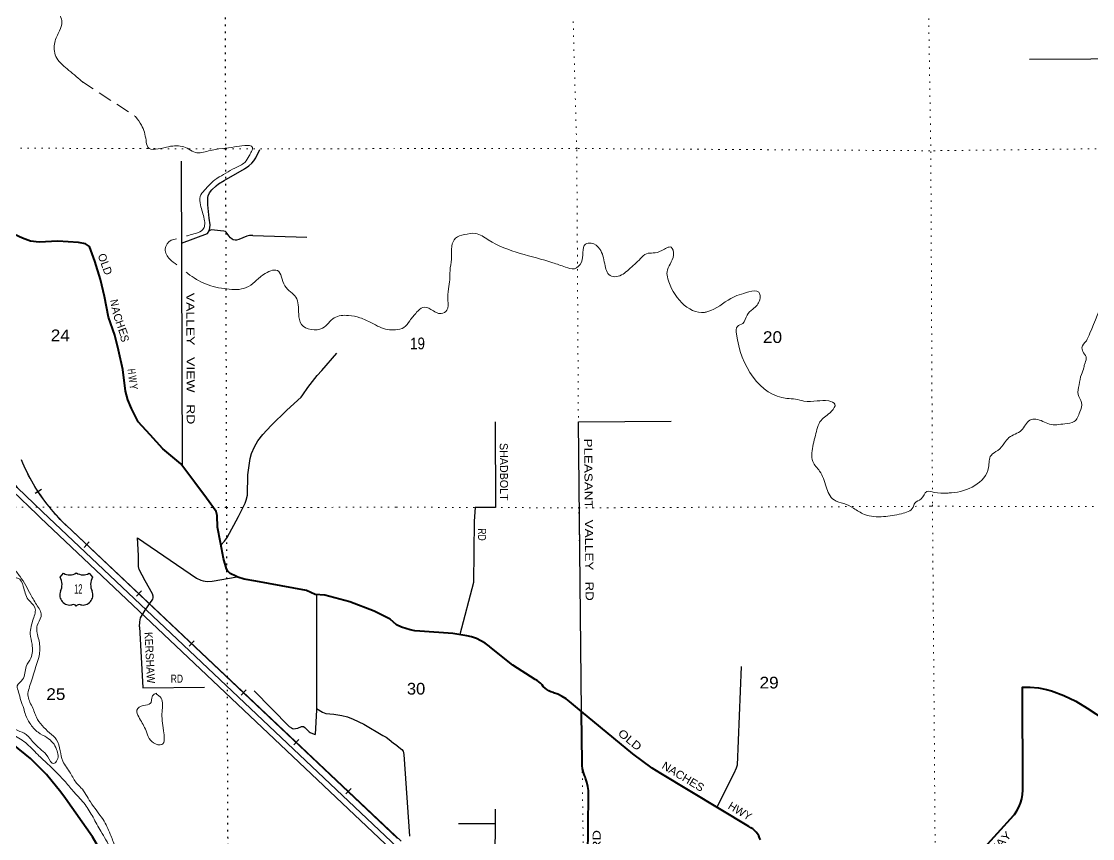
# Model space of a CAD drawing. Header units: feet. Extents: x -6 to 252658, y -374658 to -170635.
# Drawn here: x 88860 to 104914, y -305135 to -292891 of the extents above; entities that cross this region are included whole.
import ezdxf
from ezdxf.enums import TextEntityAlignment as Align

# ---------------------------------------------------------------- set-up
doc = ezdxf.new("R2010")
doc.units = ezdxf.units.FT
doc.header["$LTSCALE"] = 70
doc.linetypes.add('DOTTED', pattern=[1.5, 0.3, -1.2])
doc.linetypes.add('MEDIUM_DASHED', pattern=[4.5, 3, -1.5])
for name, color, linetype, lineweight in [('16', 7, 'Continuous', 25), ('20', 7, 'Continuous', 35), ('26', 7, 'Continuous', 40), ('27', 7, 'Continuous', 13), ('29', 7, 'Continuous', 25), ('30', 7, 'Continuous', 13), ('34', 7, 'Continuous', 25), ('39', 7, 'Continuous', 13), ('6', 7, 'DOTTED', 25), ('7', 7, 'DOTTED', 13)]:
    doc.layers.add(name, color=color, linetype=linetype, lineweight=lineweight)

msp = doc.modelspace()

# ---------------------------------------------------------------- linework, layer by layer
at = {"layer": '16'}
for p, q in [((89439.6, -301218.41), (89490.91, -301159.65)), ((89682.67, -301153.68), (89682.39, -301153.88)), ((89874.76, -301159.56), (89926.15, -301218.41))]:
    msp.add_line(p, q, dxfattribs=at)
for centre, radius, start, end in [((89581.99, -301001.99), 182.07, 239.97227, 303.45418), ((89783.77, -301002.49), 181.52, 236.33975, 300.08743), ((89783.76, -301001.99), 182.07, 236.54582, 236.59441), ((89246.62, -301329.04), 222.05, 332.97043, 29.75871), ((90119.12, -301329.04), 222.05, 150.24129, 207.02957), ((89585.81, -301483.94), 151.42, 159.09177, 283.81923), ((89779.93, -301483.94), 151.42, 256.18077, 20.90823)]:
    msp.add_arc(centre, radius, start, end, dxfattribs=at)
for centre, major_axis, start_param, end_param in [((89641.15, -301682.76), (-19.56, 51.67), 4.95877769, 6.28318531), ((89724.6, -301682.76), (19.56, 51.67), 0, 1.32637542)]:
    msp.add_ellipse(centre, major_axis=major_axis, ratio=0.929097, start_param=start_param, end_param=end_param, dxfattribs=at)
at = {"layer": '20'}
for points in [[(94497.08, -305267.88), (89177.11, -300241.61), (88795.22, -299872.71), (88354.55, -299359.27), (88316.59, -299303.73), (88125.03, -298982.53), (87968.1, -298643.08), (87847.5, -298289.08), (87764.57, -297924.41), (87720.22, -297553.08), (87715.27, -297204.14), (87714.94, -297180.9), (87715.45, -297154.14), (87749.85, -295319.11), (87755.75, -295263.92), (87758.15, -295165.75), (87750.27, -295067.86), (87732.21, -294971.34), (87704.16, -294877.23), (87666.43, -294786.57), (87619.42, -294700.35), (87589.07, -294642.24)], [(94497.58, -305388.13), (89143.8, -300327.09), (89123.51, -300307.91), (89093.8, -300279.21), (88733.7, -299931.37)]]:
    msp.add_lwpolyline(points, dxfattribs=at)
at = {"layer": '26'}
for points in [[(94483.33, -301934.76), (94385.67, -301845.97), (94149.18, -301729.69), (93784.53, -301588.55), (93407.13, -301486.3), (93262.26, -301475.5), (93135.08, -301420.27), (92371.68, -301276.07), (92198.51, -301249.42), (92105.73, -301218.04), (92071.42, -301204.25), (91988.61, -301164.73), (91951.26, -301130.71), (91931.62, -301090.77), (91889.97, -300936.16), (91843.5, -300697.06), (91801.15, -300467.99), (91795.37, -300292.85), (91778.85, -300232.7), (91632.25, -300036.75), (91461.16, -299800.76), (91251.44, -299520.84), (90977.88, -299293.81), (90788.93, -299084.15), (90610.21, -298892.51), (90511.82, -298692.11), (90457.13, -298558.98), (90420.92, -298431.27), (90377.69, -298107.61), (90314.65, -297816.32), (90262.29, -297591.37), (90167.29, -297322.5), (90104.1, -297015.12), (90045.38, -296756), (89958.37, -296481.03), (89877.91, -296262.36), (89817.96, -296224.58), (89714.52, -296205.44), (89404.69, -296186.04), (89125.3, -296196.56), (88998.42, -296182.53), (88877.43, -296136.36), (88635.13, -296027.8)], [(97252.57, -303229.59), (97073.67, -303081.93), (97024.01, -303043.05), (96964.12, -303005.05), (96900.6, -302973.53), (96834.12, -302948.82), (96829.01, -302947.29), (96796.14, -302935.32), (96764.7, -302919.98), (96735.04, -302901.44), (96707.48, -302879.89), (96682.32, -302855.59), (96665, -302833.32), (96641.73, -302808.69), (96616.01, -302786.64), (96588.13, -302767.39), (96558.39, -302751.16), (96222.94, -302535.62), (95878.51, -302262.22), (95868.75, -302253.79), (95809.5, -302208.66), (95745.85, -302169.97), (95678.5, -302138.14), (95608.19, -302113.53), (95535.7, -302096.4), (95328.15, -302063.84), (95324.66, -302063.76), (94829.85, -302026.92), (94758.86, -302021.29), (94688.85, -302008.28), (94620.59, -301988.03), (94558.75, -301964.95), (94483.33, -301934.76)], [(103246.44, -305325.69), (103733.8, -304786.36), (103742.6, -304774.96), (103779, -304721.02), (103809.56, -304663.57), (103833.95, -304603.24), (103851.9, -304540.7), (103863.22, -304476.62), (103867.77, -304411.71), (103865.58, -302863.86), (103978.6, -302863.86), (104102.34, -302876.27), (104224.1, -302901.55), (104298.87, -302922.53), (104485.16, -302989.8), (104663.41, -303076.17), (104831.65, -303180.7), (105106.17, -303362.78)], [(99936.12, -305156.1), (99924.67, -305124.17), (99909.94, -305093.6), (99892.1, -305064.74), (99871.34, -305037.9), (99847.89, -305013.38), (99822.01, -304991.45), (99793.97, -304972.34), (99764.09, -304956.27), (98441.81, -304158.01), (98315.08, -304079.08), (98024.79, -303866.95), (97252.57, -303229.59)], [(97320.56, -308201.57), (97320.76, -308176.72), (97327.69, -307294.49), (97358.75, -304480.82), (97358.07, -304416.41), (97350.65, -304352.43), (97336.6, -304289.58), (97316.04, -304228.54), (97307.82, -304208.79), (97300.16, -304191.22), (97282.96, -304142.5), (97270.94, -304092.25), (97264.25, -304041.01), (97262.94, -303989.36), (97252.92, -303255.42), (97252.57, -303229.59)], [(90092, -305394.05), (89926, -305108.05), (89521, -304536.05), (89451.27, -304437.18), (89236.3, -304174.19), (88995.02, -303935.11), (88730.07, -303722.56)]]:
    msp.add_lwpolyline(points, dxfattribs=at)
at = {"layer": '29'}
for p, q in [((91255, -294987.05), (91270.85, -299546.75)), ((91258, -296215.05), (91649, -296069.05)), ((92329, -296097.05), (93136, -296124.05)), ((92874, -303454.05), (92347, -302919.05)), ((95964.84, -304912.3), (95411.53, -304913.44))]:
    msp.add_line(p, q, dxfattribs=at)
for points in [[(111341.36, -296123.2), (111354.24, -294923.54), (111348.72, -294899.53), (111331.55, -294882.36), (111288.3, -294847.67), (108412.98, -293566.66), (108281.3, -293518.63), (108146.97, -293493.68), (107977.05, -293470.79), (107642.73, -293440.93), (103968.66, -293463.95)], [(91649, -296069.05), (91671.76, -296026.49), (91685.81, -295984.89), (91687.89, -295941.22), (91673.34, -295841.43), (91654.64, -295639.75), (91652.56, -295527.48), (91656.72, -295502.53), (91677.5, -295458.86), (91714.9, -295413.12), (91777.24, -295354.91), (91812.57, -295325.8), (91897.76, -295275.9), (92201.15, -295101.25), (92269.72, -295055.51), (92313.36, -295013.93), (92344.53, -294978.58), (92373.62, -294934.92), (92431.81, -294810.17)], [(92329, -296097.05), (92276.97, -296099.25), (92236.97, -296109.65), (92118.53, -296159.55), (92083.72, -296168.9), (92062.42, -296169.95), (92034.89, -296163.7), (92018.78, -296153.31), (91994.37, -296132.52), (91968.91, -296105.49), (91929.43, -296049.36), (91917.48, -296041.04), (91892.03, -296034.8), (91842.16, -296028.56), (91711.24, -296016.09), (91692.02, -296019.2), (91692.54, -296020.25), (91671.76, -296026.49)], [(91848, -300740.05), (91905.53, -300677.46), (91941.9, -300621.32), (92112.3, -300309.46), (92215.15, -300109.86), (92228.66, -300064.12), (92246.32, -299991.35), (92253.6, -299685.72), (92287.88, -299440.38), (92307.63, -299365.54), (92351.26, -299263.66), (92403.21, -299174.26), (92476.98, -299082.77), (92602.7, -298945.55), (92839.59, -298716.85), (93051.54, -298521.41), (93079.59, -298488.14), (93151.28, -298375.87), (93292.59, -298197.07), (93363.24, -298122.22), (93589.74, -297860.25)], [(95958, -298890.17), (95966.04, -300173.47), (95662.07, -300176.21), (95647.54, -300381.48), (95633.93, -301300.04), (95428.93, -302079.65)], [(97252.57, -303229.59), (97210.68, -298891.21), (98597.37, -298882.98)], [(90632, -301963.05), (90632.79, -301889.6), (90646.3, -301827.23), (90712.8, -301714.96), (90829.16, -301548.63), (90836.43, -301529.91), (90836.43, -301504.96), (90825.01, -301465.46), (90712.8, -301274.19), (90624.48, -301103.69), (90613.05, -301057.96), (90613.05, -300895.79), (90600.59, -300629.66), (91485.8, -301232.6), (91550.21, -301263.78), (91583.46, -301274.17), (91614.64, -301278.34), (91654.11, -301282.49), (91718.54, -301278.34), (92093.29, -301213.83)], [(93281, -301467.05), (93283, -303204.05), (93261, -303575.05)], [(90632, -301961.05), (90680, -302875.05), (91605, -302864.05)], [(99646.16, -302558.9), (99585.53, -304036.6), (99573.96, -304077.78), (99537.26, -304160.42), (99283.03, -304665.85)], [(93283.99, -303187.43), (93374.68, -303243.11), (93422.47, -303259.75), (93543, -303272.22), (93663.52, -303290.93), (93746.64, -303311.72), (93833.91, -303344.99), (93991.84, -303421.92), (94276.52, -303588.24), (94326.39, -303617.35), (94372.11, -303650.62), (94434.45, -303704.67), (94490.55, -303742.1)], [(92874, -303454.05), (92908.18, -303478.06), (92923.76, -303485.34), (92941.95, -303488.46), (92969.48, -303487.41), (93002.21, -303480.14), (93056.24, -303457.27), (93070.26, -303454.15), (93087.92, -303457.27), (93108.19, -303469.75), (93151.82, -303517.57), (93171.04, -303537.31), (93185.59, -303546.67), (93199.62, -303552.91), (93261, -303575.05)], [(94490.51, -303747.01), (94562.6, -303798.31), (94581.77, -303825.71), (94592.33, -303874.29), (94676.3, -305098.34)], [(95962.64, -306982.35), (95953.26, -306507.76), (95966.42, -304694.61)]]:
    msp.add_lwpolyline(points, dxfattribs=at)
at = {"layer": '34'}
for p, q in [((89158.48, -299904.82), (89065.97, -299965.45)), ((89877.61, -300691.06), (89801.73, -300771.54)), ((90659.56, -301424.68), (90583.68, -301505.16)), ((91447.81, -302171.41), (91371.94, -302251.89)), ((92229.76, -302905.02), (92153.89, -302985.5)), ((93018.02, -303651.75), (92942.14, -303732.23)), ((93799.97, -304385.37), (93724.09, -304465.85))]:
    msp.add_line(p, q, dxfattribs=at)
at = {"layer": '34', "lineweight": 13}
msp.add_line((94552.32, -305171.78), (89530.56, -300437.4), dxfattribs=at)
at = {"layer": '34'}
msp.add_lwpolyline([(94495.82, -305134.23), (89530.8, -300439.15), (89529.23, -300441.82), (89512.97, -300425.96), (89476.79, -300390.07), (89441.3, -300353.57), (89406.4, -300316.2), (89372.29, -300278.49), (89338.52, -300240), (89305.82, -300201.08), (89273.43, -300161.38), (89242.11, -300121.24), (89211.23, -300080.6), (89181.16, -300039.63), (89151.67, -299997.77), (89123.27, -299955.46), (89095.4, -299912.94), (89068.11, -299869.53), (89041.75, -299826.07), (89016.08, -299781.98), (88991.38, -299737.18), (88967.33, -299692.43), (88943.98, -299647.07), (88921.59, -299600.98), (88899.87, -299554.95), (88878.94, -299508.58), (88858.99, -299461.49)], dxfattribs=at)
at = {"layer": '34', "lineweight": 13}
msp.add_arc((91556.52, -298336.46), 2921.62, 202.63862, 226.05491, dxfattribs=at)
at = {"layer": '39', "linetype": 'MEDIUM_DASHED'}
msp.add_line((89762.32, -293785.76), (90567.31, -294316.21), dxfattribs=at)
at = {"layer": '39'}
for points in [[(89377.23, -292595.64), (89408.61, -292726.19), (89466.52, -292898.77), (89431.55, -293029.9), (89358.8, -293205.65), (89376.83, -293414.81), (89543.44, -293600.51), (89762.32, -293785.76), (89794.75, -293813.65)], [(85297.59, -293030.21), (85413.03, -293119.77), (85580.6, -293192.75), (85899.24, -293294.6), (86012.09, -293321.78), (86163.14, -293348.62), (86327.25, -293266.66), (86455.51, -293221.25), (86554.76, -293298.87), (86684.39, -293615.73), (86825.03, -293819.78), (86944.3, -294104.52), (87064.84, -294308.75), (87166.17, -294609.76), (87252.56, -294818.32), (87353.52, -295079.07), (87386.53, -295384.71), (87400.75, -295831.4), (87387.52, -296137.45), (87348.36, -296465.86), (87382.48, -296674.88), (87314.78, -296961.28), (87314.81, -297180.67), (87287.56, -297492.87), (87203.48, -297747.22), (87148.82, -297922.8), (87099.1, -298196.97), (87066.47, -298364.31), (87026.43, -298382.78), (86971, -298260.49), (86915.99, -298182.49), (86875.78, -298182.84), (86852.91, -298317.89), (86916.14, -298413.94), (87019.37, -298487.5), (87114.95, -298603.39), (87182.44, -298725.57), (87340.24, -298828.83), (87466.02, -298948.48), (87600.42, -299130.45), (87690.61, -299314.82), (87826.38, -299643.7), (87941.22, -299884.21), (88088.67, -300170.72), (88278.63, -300489.06), (88358.75, -300671.51), (88513.93, -300925.75), (88576.18, -301132.5), (88640.33, -301327.17), (88707.37, -301401.05), (88749.2, -301358.41), (88750.08, -301237.64), (88800.29, -301231.16), (88887.88, -301353.16), (88962.12, -301551.76), (89061.76, -301671.64), (89037.26, -301846.96), (88993.08, -302068.75), (89018.65, -302223.5), (89002.49, -302430.95), (88933.29, -302556.35), (88876.8, -302752.08), (88797.26, -302847.38), (88818.23, -302939.77), (88849.56, -303064.28), (88894.91, -303184.64), (88921.97, -303283.03), (88985.44, -303405.24), (89109.38, -303543.02), (89242.82, -303622.35), (89332.02, -303700.05), (89387.22, -303798.19), (89384.87, -303977.34), (89344.96, -304009.89), (89253.53, -303908.06), (89162.12, -303808.23), (89060.73, -303716.54), (88928.71, -303574.81), (88807.52, -303515.5), (88674.17, -303446.23), (88619.24, -303378.29), (88634.63, -303303.68), (88600.14, -303269.77), (88519.9, -303290.61), (88384.92, -303261.61), (88276.03, -303228.36), (88175.02, -303176.92), (88172.22, -303092.41), (88235, -302924.8), (88265.92, -302791.69), (88304.61, -302628.32), (88302.91, -302445.18), (88225.21, -302306.99), (88087.93, -302247.83), (87994.85, -302184.24), (87732.69, -302102.03), (87644.94, -301963.93)], [(90569.55, -294318.03), (90659.21, -294446.05), (90727.64, -294668.85), (90754.76, -294773.27), (91032.25, -294774.84), (91269.41, -294764.69), (91370.31, -294804.06), (91467.31, -294855.53), (91666.14, -294831.63), (92055.66, -294771.83), (92208.29, -294752.37), (92321.14, -294779.55), (92317.48, -294817.82), (92308.12, -294840.35)], [(92308.12, -294840.35), (92273, -294905.05), (92207, -295003.05), (92058, -295089.05), (91925, -295164.05), (91789, -295243.05), (91682, -295332.05), (91603, -295420.05), (91540, -295515.05), (91543, -295639.05), (91600, -295853.05), (91606, -295948.05), (91581, -296008.05), (91470, -296068.05), (91363, -296097.05), (91336.37, -296106.14)], [(91182.99, -296148.02), (91103.58, -296171.02), (91014.31, -296300.62), (91084.09, -296452.97), (91189.48, -296536.44)], [(94465.21, -297511.65), (94593, -297478.25), (94680.38, -297375), (94783.61, -297249.51), (94875.27, -297176.37), (94997.9, -297205.44), (95150.91, -297268.42), (95236.74, -297217.43), (95251.53, -297072.61), (95262.05, -296897.69), (95280.93, -296760.87), (95283.77, -296626.21), (95304.34, -296453.21), (95310.69, -296260.23), (95365.8, -296137.17), (95499.77, -296085.76), (95668.14, -296068.22), (95857.54, -296163.03), (96823.5, -296506.29), (97012.66, -296572.97), (97149.28, -296595.9), (97252.78, -296500.55), (97275.56, -296351.64), (97314.6, -296226.71), (97398.75, -296213.92), (97527.91, -296301.21), (97602.08, -296525.64), (97681.81, -296697.77), (97780.27, -296715), (97961.91, -296608.92), (98139.04, -296444.6), (98228.68, -296371.47), (98326.89, -296360.57), (98459, -296325.26), (98596.98, -296273.82), (98632.11, -296392.08), (98535.99, -296644.11), (98548.92, -296746.48), (99096.97, -297250.13), (99147.03, -297239.65), (99492.39, -297041.71), (99762.39, -296944.91), (99910.85, -296945.63), (99925.92, -297064.06), (99822.79, -297201.61), (99735.29, -297290.79), (99670.18, -297415.95), (99592.32, -297460.84), (99577.27, -297575.52), (100331.94, -298539.57), (100462.44, -298550.49), (100589.08, -298579.53), (100785.67, -298577.82), (100960.22, -298578.31), (101052.91, -298625.73), (101001.68, -298732.68), (100844.37, -298868.69), (100760.08, -299096.51), (100708.16, -299356.19), (100721.33, -299486.7), (100822.87, -299628.49), (100921.22, -299864.77), (101039.28, -300060.68), (101186.21, -300115.66), (101331.25, -300184.74), (101494.56, -300277.76), (101781.74, -300311.44), (102048.18, -300266.91), (102223.88, -300168.93), (102249.44, -300108.42), (102347.19, -300045.27), (102430.49, -299934.02), (102540.94, -299947.12), (102733.63, -299957.5), (102801.82, -299954.9), (103354.25, -299576.31), (103392.79, -299393.1), (103492.47, -299319.89), (103595.8, -299206.45), (103661.32, -299127.51), (103848.95, -299017.36), (103974.03, -298865.55), (104066.18, -298850.68), (104269.46, -298925.28), (104496.13, -298921.3), (104638.28, -298887.9), (104723.28, -298742.48), (104748.12, -298599.58), (104698.97, -298483.45), (104711.74, -298336.64), (104746.49, -298179.6), (104783.71, -298076.78), (104793.34, -298030.48), (104820.64, -297939.81), (104779.79, -297855.77), (104755.07, -297781.63), (104822.39, -297678.55)], [(104822.39, -297678.55), (104873.55, -297563.56), (105440.93, -296594.03), (105656.47, -296463.54), (105897.81, -296300.68), (106094.94, -296147.77)], [(87551.22, -296255.96), (87529.1, -296442.13), (87551.46, -296683.45), (87558.84, -296828.3), (87542.12, -296975.38), (87515.47, -297136.63), (87461.58, -297394.73), (87402.9, -297570.35), (87309.79, -297720.11), (87312.01, -297742.23), (87281.17, -297885.4), (87221.1, -298127.46), (87202.36, -298274.55), (87206.1, -298459.69), (87253.38, -298569.97), (87411.32, -298689.33), (87626.33, -298890.71), (87857.45, -299093.96), (88003.99, -299283.87), (88130.72, -299506.16), (88269.34, -299708.22), (88332.94, -299844.52), (88330.17, -299979.39), (88310.99, -300078.19), (88316.42, -300229.09), (88435.77, -300521.89), (88615.3, -300800.06), (88742.55, -301076.69), (88840.29, -301208.66), (88999.66, -301480.98), (89097.73, -301647.17), (89144.74, -301729.27), (89153.53, -301809.7), (89096.45, -301941.03), (89093.25, -302029.62), (89133.29, -302226.51), (89119.03, -302421.87), (89081.93, -302540.94), (89011.7, -302771.01), (88974.57, -302886.06), (88957.37, -302982.82), (89019.32, -303157.38), (89056.32, -303243.6), (89085.14, -303315.8), (89282.36, -303549.54), (89385.87, -303653.29), (89441.69, -303817.83), (89481.36, -303974.47), (89595.65, -304156.62), (89687.54, -304306.76), (89752.49, -304372.6), (89893.21, -304584.7), (90082.68, -304850.72), (90191.27, -305067.13), (90261.33, -305249.66), (90321.1, -305406.12), (90380.63, -305536.42), (90441.41, -305586.2), (90499.57, -305569.59), (90474.61, -305481.25), (90431.25, -305358.86), (90430.63, -305292.45), (90479.07, -305312.14), (90525.97, -305382.17), (90589.5, -305295.07), (90637.96, -305316.78), (90607.59, -305510.26), (90632.86, -305632.82), (90812.74, -305731.86), (90942.22, -305817.26), (91093.16, -305832.03), (91197.48, -305806.95), (91429.31, -305871.32), (91575.25, -305996.83), (91749.43, -306132.16), (91910.96, -306205.2), (92100.63, -306275.98), (92280.17, -306338.8), (92533, -306499.59), (92680.61, -306588.86), (92866.76, -306714.01), (92978.45, -306831.77), (93041.94, -306956), (93123.79, -307108.24), (93302.16, -307261.64), (93463.6, -307324.62), (93592.42, -307339.58), (93638.38, -307308.98), (93679.99, -307242.2), (93746.88, -307299.97), (93788.21, -307420.37)], [(91331.49, -296648.9), (91355.53, -296667.94), (91620.39, -296824.6), (91938.78, -296900.28), (92228.13, -296879.61), (92360.02, -296791.9), (92487.69, -296684.1), (92696.24, -296623.88), (92808.98, -296854.35), (92973.41, -297021.96), (93015.99, -297275.18), (93057.66, -297431.8), (93371.83, -297485.38), (93549.36, -297332.86), (93762.15, -297296.76), (93933.38, -297331.48), (94109.03, -297408.42), (94349.24, -297508.94), (94465.21, -297511.65)], [(87644.94, -301963.93), (87592.49, -301728.91), (87586.64, -301533.73), (87542, -301274.48), (87387.17, -301058.48), (87263.41, -300938.81), (87213.93, -300808.43), (87185.38, -300549.04), (87184.36, -300440.37), (87201.03, -300287.25), (87193.67, -300144.42), (87105.96, -300010.34), (87100.79, -299887.61), (87055.75, -299801.47), (86999.01, -299753.66), (86976.95, -299759.9), (86996.36, -299900.61), (87010.5, -300123.9), (87045.99, -300264.47), (87091.77, -300429.11), (87113.3, -300581.88), (87123.25, -300787.09), (87165.32, -300985.97), (87238.73, -301096.02), (87346.06, -301177.59), (87441.55, -301283.42), (87487.94, -301514.47), (87552.52, -301755.42), (87584.14, -301912.13), (87646.22, -302100.78), (87721.76, -302222.89), (87822.81, -302278.35), (88028.09, -302298.67), (88177.45, -302359.75), (88210.82, -302488.26), (88212.83, -302703.6), (88176.11, -302862.93), (88115.45, -303042.6), (88098.24, -303137.34), (88145.4, -303235.55), (88323.53, -303362.79), (88505.38, -303457.79), (88717.57, -303572.65), (88919.8, -303697.66), (89104.45, -303877.17), (89244.42, -304008.77), (89366.14, -304124.43), (89518.43, -304284.1), (89652.6, -304441.92), (89813.16, -304625.66), (89933.57, -304815.81), (90050.14, -305026.11), (90195.29, -305282.45), (90283.73, -305495.01), (90369.9, -305679.42), (90447.67, -305825.66), (90593.42, -305931.04), (90698.51, -305988.48), (90866.1, -306063.48), (90989.56, -306150.95), (91205.54, -306239.61), (91486.22, -306367.95), (91619.08, -306384.89), (91713.48, -306374), (91868.37, -306380.68), (92159.21, -306521.01), (92261.83, -306528.15), (92431.22, -306581), (92617.01, -306667.91), (92748.74, -306779.46), (92909.23, -306955.16), (92976.68, -307073.31), (93046.22, -307199.49), (93082.82, -307243.45), (93200.19, -307322.92), (93337.76, -307414.29), (93470.35, -307401.04), (93575.02, -307414.2), (93670.65, -307534.12), (93718.82, -307741), (93740.03, -307859.56), (93694.43, -307928.4), (93669.02, -308007.12), (93736.39, -308115.21), (93820.11, -308253.34), (93916.35, -308439.67), (94022.08, -308565.54), (94083.79, -308713.93), (94113.64, -308896.82), (94128.65, -308997.32), (94121.87, -309132.23), (94118.49, -309200.69), (94157.42, -309278.85), (94209.26, -309447.45), (94260.39, -309539.59), (94218.37, -309562.1), (94246.97, -309610.15)], [(90869.34, -302961.9), (90954.44, -303031.59), (90968.38, -303232.73), (90991.15, -303518.33), (90964.93, -303725.87), (90838.03, -303700.83), (90717.47, -303494.59), (90617.25, -303312.32), (90590.17, -303211.92), (90686.02, -303140.63), (90796.3, -303107.46), (90811.9, -303054.99), (90837.34, -302980.29), (90887.38, -302955.7)]]:
    msp.add_spline(points, degree=3, dxfattribs=at)
at = {"layer": '6'}
for points in [[(91819.57, -274683.06), (91790.21, -278815.55), (91774.73, -284054.72), (91901.69, -289473.78), (91919.2, -294801.22), (91931.12, -300175), (91949.83, -304796.06)], [(91949.83, -304796.06), (91952.72, -305508.44), (91961.67, -306234.05)]]:
    msp.add_lwpolyline(points, dxfattribs=at)
at = {"layer": '7'}
for points in [[(97397.28, -313385.32), (97359, -310848.09), (97283.6, -305516.21), (97215.74, -300191.62), (97183.17, -294799.99), (97032.36, -289419.7), (96975.53, -284047.95), (96910.8, -278778.89), (96983.1, -274661.74)], [(102300.33, -274637.51), (102298.56, -278804.39), (102290.06, -284102.96), (102403.89, -289486.79), (102489.72, -294838.14), (102514.99, -300135.03), (102556.58, -305493.56), (102650.85, -310876.01), (102698.79, -316198.46), (102707.18, -317109.58)], [(87481.97, -294785), (91919.2, -294801.22), (94453.87, -294796.9)], [(125943.51, -294901.58), (123856.89, -294866.11), (118538.84, -294781.27), (113100.32, -294805.24), (107698.04, -294766.3), (102475.58, -294828.85), (97184.08, -294794.35), (94453.87, -294796.9)], [(94476.05, -300169.82), (91931.12, -300175), (88296.01, -300165.75)], [(94476.05, -300169.82), (97215.67, -300179.41), (102492.59, -300155.8), (107837.28, -300168.59), (113233.36, -300140.92), (113715.59, -300144.69)]]:
    msp.add_lwpolyline(points, dxfattribs=at)

# ---------------------------------------------------------------- texts
at = {"layer": '16', "width": 0.6}
msp.add_text('12', height=140, dxfattribs=at).set_placement((89712.57, -301464.19), align=Align.CENTER)
at = {"layer": '27'}
for s, rotation, p in [('OLD', 290.201, (90000.72, -296393.41)), ('HWY', 328.881, (99439.05, -304678.3))]:
    msp.add_text(s, height=120, rotation=rotation, dxfattribs=at).set_placement(p)
for s, rotation, width, p in [('N', 281.617, 0.85, (90196.69, -297117.84)), ('H', 289.46, 0.95, (90287.22, -297447.59)), ('E', 289.46, 1.1, (90326.37, -297561.08)), ('S', 283.103, 0.95, (90348.79, -297654.22)), ('H', 277.608, 0.7, (90453.1, -298143.44)), ('W', 277.608, 0.7, (90468.73, -298260.52)), ('Y', 277.608, 0.85, (90484.87, -298372.08))]:
    msp.add_text(s, height=120, rotation=rotation, dxfattribs=dict(at, width=width)).set_placement(p, align=Align.CENTER)
for s, rotation, p in [('A', 281.617, (90219.89, -297230.76)), ('C', 289.46, (90250.56, -297346.12))]:
    msp.add_text(s, height=120, rotation=rotation, dxfattribs=at).set_placement(p, align=Align.CENTER)
for s, rotation, width, p in [('OLD', 320.465, 1.2, (97789.24, -303575.54)), ('NACHES', 328.881, 1.05, (98446.13, -304075.92)), ('N    GLEED    RD', 89.368, 1.35, (97523.58, -306692.63)), ('WAY', 47.898, 1.2, (103415.54, -305418.83))]:
    msp.add_text(s, height=120, rotation=rotation, dxfattribs=dict(at, width=width)).set_placement(p)
at = {"layer": '30'}
for s, rotation, width, p in [('VALLEY   VIEW   RD', 270.199, 1.3, (91331.85, -296957.49)), ('PLEASANT   VALLEY   RD', 270.553, 1.25, (97293.29, -299142.89)), ('RD', 270.359, 0.8, (95703.73, -300486.66)), ('KERSHAW', 273.006, 0.95, (90703.67, -302042.64)), ('RD', 0.681, 0.8, (91097.98, -302800.07))]:
    msp.add_text(s, height=120, rotation=rotation, dxfattribs=dict(at, width=width)).set_placement(p)
msp.add_text('SHADBOLT', height=120, rotation=270.359, dxfattribs=at).set_placement((96029.4, -299207.35))
at = {"layer": '7'}
for s, height, width, p in [('24', 175, 1.1, (89299.42, -297682.25)), ('19', 175.7, 0.85, (94685.71, -297803.84)), ('20', 175.7, 1.1, (99973.33, -297709.06)), ('29', 175.6, 1.1, (99922.39, -302885.95)), ('25', 175, 1.1, (89232.72, -303057.4)), ('30', 175.7, 1.05, (94637.83, -302977.25))]:
    msp.add_text(s, height=height, dxfattribs=dict(at, width=width)).set_placement(p)

doc.saveas('drawing.dxf')
